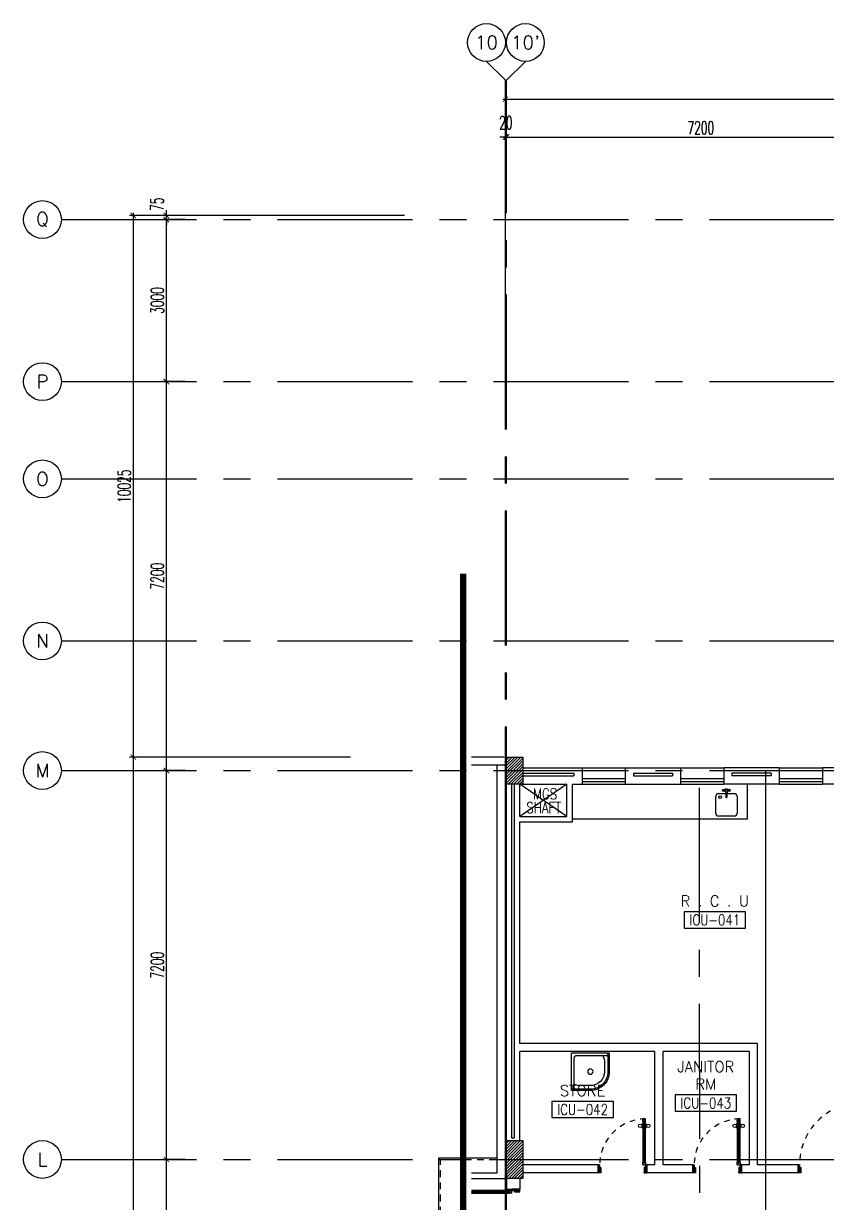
# Model space of a CAD drawing. Extents: x -0.3 to 93.5, y -1.1 to 78.4.
# Drawn here: x -0.35 to 14.52, y 56.57 to 78.4 of the extents above; entities that cross this region are included whole.
import ezdxf
from ezdxf.enums import TextEntityAlignment as Align

# ---------------------------------------------------------------- set-up
doc = ezdxf.new("R2010")
doc.units = 0
doc.header["$MEASUREMENT"] = 0
doc.header["$PDMODE"] = 34
for name, pattern in [('CENTER2', [1.125, 0.75, -0.125, 0.125, -0.125]), ('CENTERX2', [4, 2.5, -0.5, 0.5, -0.5]), ('HIDDEN', [0.375, 0.25, -0.125]), ('HIDDEN2', [0.1875, 0.125, -0.0625])]:
    doc.linetypes.add(name, pattern=pattern)
doc.layers.get('0').update_dxf_attribs({"linetype": 'CONTINUOUS'})
doc.layers.get('DEFPOINTS').update_dxf_attribs({"linetype": 'CONTINUOUS'})
for name, color, linetype in [('AX-CR', 11, 'CONTINUOUS'), ('AX-DIM', 11, 'CONTINUOUS'), ('AX-TXT', 2, 'CONTINUOUS'), ('AXES', 11, 'CENTERX2'), ('COL', 11, 'CONTINUOUS'), ('DOOR', 7, 'CONTINUOUS'), ('ELEV', 11, 'CONTINUOUS'), ('FIX', 11, 'CONTINUOUS'), ('HAT', 11, 'CONTINUOUS'), ('INSUL', 11, 'CONTINUOUS'), ('NON-MEDICAL', 11, 'CONTINUOUS'), ('RM-BOX', 11, 'CONTINUOUS'), ('RM-NAME', 11, 'CONTINUOUS'), ('RM-NO', 11, 'CONTINUOUS'), ('ROOF', 11, 'CONTINUOUS'), ('STR', 11, 'CONTINUOUS'), ('SUNI-FUR', 11, 'CONTINUOUS'), ('TEXT', 6, 'CONTINUOUS'), ('WALL', 11, 'CONTINUOUS'), ('WIN', 11, 'CONTINUOUS')]:
    doc.layers.add(name, color=color, linetype=linetype)
doc.styles.add('ROMANS', font='ROMANS.shx', dxfattribs={"width": 0.6})
doc.dimstyles.new('STANDARD in', dxfattribs={"dimtxt": 0.24, "dimasz": 0.1, "dimexe": 0.07, "dimexo": 0.05, "dimgap": 0.05, "dimtad": 1, "dimdec": 0, "dimlfac": 1000, "dimzin": 0, "dimdsep": 46, "dimtxsty": 'ROMANS', "dimblk": 'ARCHTICK', "dimcen": 0.05, "dimdle": 0.05, "dimclrd": 7, "dimclre": 7, "dimclrt": 2, "dimadec": 0, "dimazin": 0, "dimtfac": 1, "dimtdec": 0, "dimtmove": 2, "dimatfit": 3, "dimldrblk": 'ARCHTICK', "dimfxl": 0, "dimtolj": 1, "dimtzin": 0, "dimarcsym": 0})

# ---------------------------------------------------------------- blocks, each defined once
blk = doc.blocks.new('_ARCHTICK')
at = {"color": 0, "linetype": 'ByBlock', "const_width": 0.15}
blk.add_lwpolyline([(-0.5, -0.5), (0.5, 0.5)], dxfattribs=at)
blk = doc.blocks.new('*D137')
at = {"layer": 'AX-DIM', "color": 7, "lineweight": -2, "ltscale": 0.3}
for p, q in [((8.572, 72.392), (8.572, 77.068)), ((83.282, 64.87), (83.282, 77.068)), ((8.522, 76.998), (83.332, 76.998))]:
    blk.add_line(p, q, dxfattribs=at)
at = {"layer": 'DEFPOINTS', "color": 0, "ltscale": 0.3}
for p in [(83.282, 76.998), (8.572, 72.342), (83.282, 64.82)]:
    blk.add_point(p, dxfattribs=at)
at = {"layer": 'AX-DIM', "color": 7, "lineweight": -2, "ltscale": 0.3, "xscale": 0.1, "yscale": 0.1, "zscale": 0.1, "rotation": 180}
blk.add_blockref('_ARCHTICK', (8.572, 76.998), dxfattribs=at)
at = {"layer": 'AX-DIM', "color": 7, "lineweight": -2, "ltscale": 0.3, "xscale": 0.1, "yscale": 0.1, "zscale": 0.1}
blk.add_blockref('_ARCHTICK', (83.282, 76.998), dxfattribs=at)
at = {"layer": 'AX-DIM', "color": 2, "ltscale": 0.3, "insert": (45.927, 77.168), "char_height": 0.24, "attachment_point": 5, "style": 'ROMANS'}
blk.add_mtext('\\A1;74710', dxfattribs=at)
blk = doc.blocks.new('AXL')
at = {"layer": 'AX-CR'}
blk.add_circle((-350, 0), 350, dxfattribs=at)
at = {"layer": 'AX-TXT', "style": 'ROMANS'}
blk.add_attdef('AX', text='', height=250, dxfattribs=at).set_placement((-350, 0), align=Align.MIDDLE)
blk = doc.blocks.new('AXU')
at = {"layer": 'AX-CR'}
blk.add_circle((0, 350), 350, dxfattribs=at)
at = {"layer": 'AX-TXT', "style": 'ROMANS'}
blk.add_attdef('AX', text='', height=250, dxfattribs=at).set_placement((0, 350), align=Align.MIDDLE)
blk = doc.blocks.new('*D158')
at = {"layer": 'AX-DIM', "color": 7, "lineweight": -2, "ltscale": 0.3}
for p, q in [((8.572, 76.298), (8.472, 76.298)), ((8.572, 75.948), (8.572, 76.368)), ((8.572, 76.298), (8.592, 76.298)), ((8.592, 75.948), (8.592, 76.368)), ((8.592, 76.298), (8.692, 76.298))]:
    blk.add_line(p, q, dxfattribs=at)
at = {"layer": 'DEFPOINTS', "color": 0, "ltscale": 0.3}
for p in [(8.592, 76.298), (8.572, 75.898), (8.592, 75.898)]:
    blk.add_point(p, dxfattribs=at)
at = {"layer": 'AX-DIM', "color": 7, "lineweight": -2, "ltscale": 0.3, "xscale": 0.1, "yscale": 0.1, "zscale": 0.1}
blk.add_blockref('_ARCHTICK', (8.572, 76.298), dxfattribs=at)
at = {"layer": 'AX-DIM', "color": 7, "lineweight": -2, "ltscale": 0.3, "xscale": 0.1, "yscale": 0.1, "zscale": 0.1, "rotation": 180}
blk.add_blockref('_ARCHTICK', (8.592, 76.298), dxfattribs=at)
at = {"layer": 'AX-DIM', "color": 2, "ltscale": 0.3, "insert": (8.582, 76.563), "char_height": 0.24, "attachment_point": 5, "style": 'ROMANS'}
blk.add_mtext('\\A1;20', dxfattribs=at)
blk = doc.blocks.new('*D159')
at = {"layer": 'AX-DIM', "color": 7, "lineweight": -2, "ltscale": 0.3}
for p, q in [((8.542, 76.298), (15.842, 76.298)), ((8.592, 75.948), (8.592, 76.368)), ((15.792, 75.948), (15.792, 76.368))]:
    blk.add_line(p, q, dxfattribs=at)
at = {"layer": 'DEFPOINTS', "color": 0, "ltscale": 0.3}
for p in [(15.792, 76.298), (8.592, 75.898), (15.792, 75.898)]:
    blk.add_point(p, dxfattribs=at)
at = {"layer": 'AX-DIM', "color": 7, "lineweight": -2, "ltscale": 0.3, "xscale": 0.1, "yscale": 0.1, "zscale": 0.1, "rotation": 180}
blk.add_blockref('_ARCHTICK', (8.592, 76.298), dxfattribs=at)
at = {"layer": 'AX-DIM', "color": 7, "lineweight": -2, "ltscale": 0.3, "xscale": 0.1, "yscale": 0.1, "zscale": 0.1}
blk.add_blockref('_ARCHTICK', (15.792, 76.298), dxfattribs=at)
at = {"layer": 'AX-DIM', "color": 2, "ltscale": 0.3, "insert": (12.192, 76.468), "char_height": 0.24, "attachment_point": 5, "style": 'ROMANS'}
blk.add_mtext('\\A1;7200', dxfattribs=at)
blk = doc.blocks.new('*D162')
at = {"layer": 'AX-DIM', "color": 7, "lineweight": -2, "ltscale": 0.3}
for p, q in [((5.705, 64.82), (1.613, 64.82)), ((1.683, 5.45), (1.683, 64.87)), ((6.384, 5.5), (1.613, 5.5))]:
    blk.add_line(p, q, dxfattribs=at)
at = {"layer": 'DEFPOINTS', "color": 0, "ltscale": 0.3}
for p in [(1.683, 64.82), (5.755, 64.82), (6.434, 5.5)]:
    blk.add_point(p, dxfattribs=at)
at = {"layer": 'AX-DIM', "color": 7, "lineweight": -2, "ltscale": 0.3, "xscale": 0.1, "yscale": 0.1, "zscale": 0.1}
for p, rotation in [((1.683, 64.82), 90), ((1.683, 5.5), 270)]:
    blk.add_blockref('_ARCHTICK', p, dxfattribs=dict(at, rotation=rotation))
at = {"layer": 'AX-DIM', "color": 2, "ltscale": 0.3, "insert": (1.513, 35.16), "char_height": 0.24, "attachment_point": 5, "rotation": 90, "style": 'ROMANS'}
blk.add_mtext('\\A1;59320', dxfattribs=at)
blk = doc.blocks.new('*D163')
at = {"layer": 'AX-DIM', "color": 7, "lineweight": -2, "ltscale": 0.3}
for p, q in [((2.645, 74.77), (2.225, 74.77)), ((2.295, 71.72), (2.295, 74.82)), ((2.645, 71.77), (2.225, 71.77))]:
    blk.add_line(p, q, dxfattribs=at)
at = {"layer": 'DEFPOINTS', "color": 0, "ltscale": 0.3}
for p in [(2.295, 74.77), (2.695, 74.77), (2.695, 71.77)]:
    blk.add_point(p, dxfattribs=at)
at = {"layer": 'AX-DIM', "color": 7, "lineweight": -2, "ltscale": 0.3, "xscale": 0.1, "yscale": 0.1, "zscale": 0.1}
for p, rotation in [((2.295, 74.77), 90), ((2.295, 71.77), 270)]:
    blk.add_blockref('_ARCHTICK', p, dxfattribs=dict(at, rotation=rotation))
at = {"layer": 'AX-DIM', "color": 2, "ltscale": 0.3, "insert": (2.125, 73.27), "char_height": 0.24, "attachment_point": 5, "rotation": 90, "style": 'ROMANS'}
blk.add_mtext('\\A1;3000', dxfattribs=at)
blk = doc.blocks.new('*D164')
at = {"layer": 'AX-DIM', "color": 7, "lineweight": -2, "ltscale": 0.3}
for p, q in [((2.295, 64.52), (2.295, 71.82)), ((2.645, 71.77), (2.225, 71.77)), ((2.645, 64.57), (2.225, 64.57))]:
    blk.add_line(p, q, dxfattribs=at)
at = {"layer": 'DEFPOINTS', "color": 0, "ltscale": 0.3}
for p in [(2.295, 71.77), (2.695, 71.77), (2.695, 64.57)]:
    blk.add_point(p, dxfattribs=at)
at = {"layer": 'AX-DIM', "color": 7, "lineweight": -2, "ltscale": 0.3, "xscale": 0.1, "yscale": 0.1, "zscale": 0.1}
for p, rotation in [((2.295, 71.77), 90), ((2.295, 64.57), 270)]:
    blk.add_blockref('_ARCHTICK', p, dxfattribs=dict(at, rotation=rotation))
at = {"layer": 'AX-DIM', "color": 2, "ltscale": 0.3, "insert": (2.125, 68.17), "char_height": 0.24, "attachment_point": 5, "rotation": 90, "style": 'ROMANS'}
blk.add_mtext('\\A1;7200', dxfattribs=at)
blk = doc.blocks.new('*D165')
at = {"layer": 'AX-DIM', "color": 7, "lineweight": -2, "ltscale": 0.3}
for p, q in [((2.295, 57.32), (2.295, 64.62)), ((2.645, 64.57), (2.225, 64.57)), ((2.645, 57.37), (2.225, 57.37))]:
    blk.add_line(p, q, dxfattribs=at)
at = {"layer": 'DEFPOINTS', "color": 0, "ltscale": 0.3}
for p in [(2.295, 64.57), (2.695, 64.57), (2.695, 57.37)]:
    blk.add_point(p, dxfattribs=at)
at = {"layer": 'AX-DIM', "color": 7, "lineweight": -2, "ltscale": 0.3, "xscale": 0.1, "yscale": 0.1, "zscale": 0.1}
for p, rotation in [((2.295, 64.57), 90), ((2.295, 57.37), 270)]:
    blk.add_blockref('_ARCHTICK', p, dxfattribs=dict(at, rotation=rotation))
at = {"layer": 'AX-DIM', "color": 2, "ltscale": 0.3, "insert": (2.125, 60.97), "char_height": 0.24, "attachment_point": 5, "rotation": 90, "style": 'ROMANS'}
blk.add_mtext('\\A1;7200', dxfattribs=at)
blk = doc.blocks.new('*D166')
at = {"layer": 'AX-DIM', "color": 7, "lineweight": -2, "ltscale": 0.3}
for p, q in [((2.295, 50.12), (2.295, 57.42)), ((2.645, 57.37), (2.225, 57.37)), ((2.645, 50.17), (2.225, 50.17))]:
    blk.add_line(p, q, dxfattribs=at)
at = {"layer": 'DEFPOINTS', "color": 0, "ltscale": 0.3}
for p in [(2.295, 57.37), (2.695, 57.37), (2.695, 50.17)]:
    blk.add_point(p, dxfattribs=at)
at = {"layer": 'AX-DIM', "color": 7, "lineweight": -2, "ltscale": 0.3, "xscale": 0.1, "yscale": 0.1, "zscale": 0.1}
for p, rotation in [((2.295, 57.37), 90), ((2.295, 50.17), 270)]:
    blk.add_blockref('_ARCHTICK', p, dxfattribs=dict(at, rotation=rotation))
at = {"layer": 'AX-DIM', "color": 2, "ltscale": 0.3, "insert": (2.125, 53.77), "char_height": 0.24, "attachment_point": 5, "rotation": 90, "style": 'ROMANS'}
blk.add_mtext('\\A1;7200', dxfattribs=at)
blk = doc.blocks.new('*D118')
at = {"layer": 'AX-DIM', "color": 7, "lineweight": -2, "ltscale": 0.3}
for p, q in [((1.683, 64.77), (1.683, 74.895)), ((6.705, 74.845), (1.613, 74.845)), ((2.333, 64.82), (1.613, 64.82))]:
    blk.add_line(p, q, dxfattribs=at)
at = {"layer": 'DEFPOINTS', "color": 0, "ltscale": 0.3}
for p in [(1.683, 74.845), (6.755, 74.845), (2.383, 64.82)]:
    blk.add_point(p, dxfattribs=at)
at = {"layer": 'AX-DIM', "color": 7, "lineweight": -2, "ltscale": 0.3, "xscale": 0.1, "yscale": 0.1, "zscale": 0.1}
for p, rotation in [((1.683, 74.845), 90), ((1.683, 64.82), 270)]:
    blk.add_blockref('_ARCHTICK', p, dxfattribs=dict(at, rotation=rotation))
at = {"layer": 'AX-DIM', "color": 2, "ltscale": 0.3, "insert": (1.513, 69.832), "char_height": 0.24, "attachment_point": 5, "rotation": 90, "style": 'ROMANS'}
blk.add_mtext('\\A1;10025', dxfattribs=at)
blk = doc.blocks.new('*D119')
at = {"layer": 'AX-DIM', "color": 7, "lineweight": -2, "ltscale": 0.3}
for p, q in [((2.295, 74.845), (2.295, 74.945)), ((2.645, 74.845), (2.225, 74.845)), ((2.645, 74.77), (2.225, 74.77)), ((2.295, 74.77), (2.295, 74.845)), ((2.295, 74.77), (2.295, 74.67))]:
    blk.add_line(p, q, dxfattribs=at)
at = {"layer": 'DEFPOINTS', "color": 0, "ltscale": 0.3}
for p in [(2.295, 74.845), (2.695, 74.845), (2.695, 74.77)]:
    blk.add_point(p, dxfattribs=at)
at = {"layer": 'AX-DIM', "color": 7, "lineweight": -2, "ltscale": 0.3, "xscale": 0.1, "yscale": 0.1, "zscale": 0.1}
for p, rotation in [((2.295, 74.845), 270), ((2.295, 74.77), 90)]:
    blk.add_blockref('_ARCHTICK', p, dxfattribs=dict(at, rotation=rotation))
at = {"layer": 'AX-DIM', "color": 2, "ltscale": 0.3, "insert": (2.12, 75.055), "char_height": 0.24, "attachment_point": 5, "rotation": 90, "style": 'ROMANS'}
blk.add_mtext('\\A1;75', dxfattribs=at)
blk = doc.blocks.new('RM1')
at = {"layer": 'RM-BOX'}
blk.add_lwpolyline([(570, -200), (-570, -200), (-570, -500), (570, -500)], close=True, dxfattribs=at)
at = {"layer": 'RM-NAME', "style": 'ROMANS'}
for tag, p in [('ROOMNAME1', (0, 324)), ('ROOMNAME2', (0, 0))]:
    blk.add_attdef(tag, text='', height=200, dxfattribs=at).set_placement(p, align=Align.MIDDLE)
at = {"layer": 'RM-NO', "style": 'ROMANS', "width": 0.8}
blk.add_attdef('ROOMNO', text='', height=200, dxfattribs=at).set_placement((0, -350), align=Align.MIDDLE)
blk = doc.blocks.new('DOOR90')
at = {"layer": 'DOOR', "color": 0, "linetype": 'ByBlock'}
for p, q in [((-150, 0), (-150, -25)), ((-150, 0), (0, 0)), ((0, -50), (0, 0)), ((-1000, -25), (-1000, -75)), ((-1000, -75), (-1000, -25)), ((-950, -25), (-1000, -25)), ((-950, -75), (-1000, -75)), ((-970, -42), (-970, -58)), ((-950, -42), (-970, -42)), ((-950, -58), (-970, -58)), ((-950, -25), (-950, -42)), ((-950, -58), (-950, -75)), ((-918, -25), (-918, -18)), ((-828, -18), (-918, -18)), ((-918, -75), (-918, -82)), ((-828, -82), (-918, -82)), ((-905, -18), (-905, -9)), ((-905, -9), (-840, -9)), ((-905, -18), (-840, -18)), ((-905, -82), (-905, -91)), ((-905, -82), (-840, -82)), ((-905, -91), (-840, -91)), ((-840, -18), (-840, -9)), ((-840, -82), (-840, -91)), ((-828, -25), (-828, -18)), ((-828, -75), (-828, -82)), ((-200, -42), (-200, -25)), ((-200, -25), (-150, -25)), ((-180, -42), (-200, -42)), ((-200, -75), (-200, -58)), ((-200, -58), (-180, -58)), ((-150, -75), (-200, -75)), ((-180, -58), (-180, -42)), ((-150, -75), (-150, -25)), ((-150, -25), (-100, -25)), ((-100, -25), (-100, -50)), ((-100, -50), (0, -50)), ((-100, -850), (0, -850)), ((-100, -875), (-100, -850)), ((0, -850), (0, -900)), ((-150, -900), (-150, -875)), ((-150, -875), (-100, -875)), ((0, -900), (-150, -900)), ((-150, -900), (0, -900))]:
    blk.add_line(p, q, dxfattribs=at)
at = {"layer": 'DOOR', "color": 9, "linetype": 'ByBlock'}
for p, q in [((0, -50), (-114, 0)), ((0, -50), (-40, 0)), ((0, -50), (-100, -37)), ((0, -850), (-114, -900)), ((0, -850), (-100, -863)), ((0, -850), (-40, -900))]:
    blk.add_line(p, q, dxfattribs=at)
at = {"layer": 'DOOR', "linetype": 'ByBlock'}
for p, q in [((-200, -25), (-950, -25)), ((-200, -42), (-950, -42)), ((-200, -58), (-950, -58)), ((-950, -75), (-200, -75))]:
    blk.add_line(p, q, dxfattribs=at)
at = {"layer": 'DOOR', "color": 0, "linetype": 'ByBlock'}
for centre in [(-873, 24), (-873, -124)]:
    blk.add_circle(centre, 32.4, dxfattribs=at)
at = {"layer": 'DOOR', "color": 9, "linetype": 'ByBlock'}
for centre, radius, start, end in [((0, -50), 154, 161.1053, 166.2858), ((0, -50), 134, 158.1598, 169.28), ((0, -50), 94.4, 148.0182, 180), ((0, -50), 74.4, 137.7764, 180), ((0, -50), 114, 154.0838, 167.3774), ((0, -50), 54.4, 113.2074, 180), ((0, -50), 34.4, 90, 180), ((0, -50), 14.4, 90, 180), ((0, -850), 94.4, 180, 211.9818), ((0, -850), 74.4, 180, 222.2236), ((0, -850), 54.4, 180, 246.7926), ((0, -850), 34.4, 180, 270), ((0, -850), 14.4, 180, 270), ((0, -850), 154, 193.7142, 198.8947), ((0, -850), 134, 190.72, 201.8402)]:
    blk.add_arc(centre, radius, start, end, dxfattribs=at)
at = {"layer": 'DOOR', "linetype": 'HIDDEN', "ltscale": 0.5}
blk.add_arc((-150, -25), 850, 180, 270, dxfattribs=at)
blk = doc.blocks.new('C11')
at = {"layer": 'HAT'}
h = blk.add_hatch(dxfattribs=at)
h.set_pattern_fill('ANSI31', color=256, scale=300, style=0)
h.set_pattern_definition([(45, (-248556.182, -75061.005), (-26.5165043, 26.5165043), [])])
h.paths.add_polyline_path([(300, 700), (0, 700), (0, 350), (300, 350)])
h.paths.add_polyline_path([(300, 350), (0, 350), (0, 0), (300, 0)])
at = {"layer": 'COL'}
blk.add_lwpolyline([(300, 700), (300, 0), (0, 0), (0, 700)], close=True, dxfattribs=at)
blk = doc.blocks.new('C-300')
at = {"layer": 'HAT', "linetype": 'ByBlock', "ltscale": 0.3}
h = blk.add_hatch(dxfattribs=at)
h.set_pattern_fill('ANSI31', color=8, scale=300, style=0)
h.set_pattern_definition([(45, (-258496.182, -82361.005), (-26.5165043, 26.5165043), [])])
h.paths.add_polyline_path([(300, 500), (0, 500), (0, 250), (300, 250)])
h.paths.add_polyline_path([(300, 250), (0, 250), (0, 0), (300, 0)])
at = {"layer": 'COL'}
blk.add_lwpolyline([(0, 500), (300, 500), (300, 0), (0, 0)], close=True, dxfattribs=at)
blk = doc.blocks.new('DOOR100')
at = {"layer": 'DOOR', "color": 0, "linetype": 'ByBlock'}
for p, q in [((-82, 1205), (-91, 1205)), ((-91, 1205), (-91, 1140)), ((-82, 1140), (-91, 1140)), ((-75, 1218), (-82, 1218)), ((-82, 1128), (-82, 1218)), ((-82, 1205), (-82, 1140)), ((-75, 1128), (-82, 1128)), ((-25, 1300), (-75, 1300)), ((-75, 1300), (-25, 1300)), ((-75, 1250), (-75, 1300)), ((-58, 1250), (-75, 1250)), ((-42, 1270), (-58, 1270)), ((-58, 1250), (-58, 1270)), ((-42, 1250), (-42, 1270)), ((-25, 1250), (-42, 1250)), ((-25, 1250), (-25, 1300)), ((-25, 1218), (-18, 1218)), ((-25, 1128), (-18, 1128)), ((-18, 1128), (-18, 1218)), ((-18, 1205), (-9, 1205)), ((-18, 1205), (-18, 1140)), ((-18, 1140), (-9, 1140)), ((-9, 1205), (-9, 1140)), ((-1200, 0), (-1200, 150)), ((-1200, 150), (-1175, 150)), ((-1200, 150), (-1200, 0)), ((-1150, 0), (-1200, 0)), ((-1175, 150), (-1175, 100)), ((-1175, 100), (-1150, 100)), ((-1150, 100), (-1150, 0)), ((-75, 200), (-58, 200)), ((-75, 150), (-75, 200)), ((-75, 150), (-25, 150)), ((-58, 200), (-58, 180)), ((-58, 180), (-42, 180)), ((-50, 100), (-50, 0)), ((-25, 100), (-50, 100)), ((-50, 0), (0, 0)), ((-42, 200), (-25, 200)), ((-42, 180), (-42, 200)), ((-25, 200), (-25, 150)), ((0, 150), (-25, 150)), ((-25, 150), (-25, 100)), ((0, 150), (0, 0))]:
    blk.add_line(p, q, dxfattribs=at)
at = {"layer": 'DOOR', "linetype": 'ByBlock'}
for p, q in [((-75, 1250), (-75, 200)), ((-58, 200), (-58, 1250)), ((-42, 200), (-42, 1250)), ((-25, 200), (-25, 1250)), ((0, 0), (0, 150))]:
    blk.add_line(p, q, dxfattribs=at)
at = {"layer": 'DOOR', "color": 9, "linetype": 'ByBlock'}
for p, q in [((-1150, 0), (-1200, 114)), ((-1150, 0), (-1200, 40)), ((-1150, 0), (-1163, 100)), ((-50, 0), (0, 114)), ((-50, 0), (-37, 100)), ((-50, 0), (0, 40))]:
    blk.add_line(p, q, dxfattribs=at)
at = {"layer": 'DOOR', "color": 0, "linetype": 'ByBlock'}
for centre in [(-124, 1173), (24, 1173)]:
    blk.add_circle(centre, 32.4, dxfattribs=at)
at = {"layer": 'DOOR', "linetype": 'HIDDEN', "ltscale": 0.5}
blk.add_arc((-25, 150), 1150, 90, 180.0001, dxfattribs=at)
at = {"layer": 'DOOR', "color": 9, "linetype": 'ByBlock'}
for centre, radius, start, end in [((-1150, 0), 154, 103.7142, 108.8947), ((-1150, 0), 134, 100.72, 111.8402), ((-1150, 0), 94.4, 90, 121.9818), ((-1150, 0), 74.4, 90, 132.2236), ((-1150, 0), 54.4, 90, 156.7926), ((-1150, 0), 34.4, 90, 180), ((-1150, 0), 14.4, 90, 180), ((-50, 0), 94.4, 58.0182, 90), ((-50, 0), 74.4, 47.7764, 90), ((-50, 0), 54.4, 23.2074, 90), ((-50, 0), 34.4, 0, 90), ((-50, 0), 14.4, 0, 90), ((-50, 0), 134, 68.1598, 79.28), ((-50, 0), 114, 64.0838, 77.3774), ((-50, 0), 154, 71.1053, 76.2858)]:
    blk.add_arc(centre, radius, start, end, dxfattribs=at)
blk = doc.blocks.new('JAN-001')
for p, q in [((730, -30), (30, -30)), ((30, -30), (30, -730)), ((80, -130), (80, -705)), ((705, -80), (130, -80)), ((610, -80), (635, -152)), ((640, -380), (640, -184)), ((688, -30), (704, -76)), ((705, -380), (705, -84)), ((730, -380), (730, -30)), ((80, -610), (152, -635)), ((184, -640), (380, -640)), ((30, -688), (76, -704)), ((30, -730), (380, -730)), ((84, -705), (380, -705))]:
    blk.add_line(p, q)
blk.add_circle((380, -380), 50)
for centre, radius, start, end in [((130, -130), 50, 90, 180), ((540, -184), 100, 0, 19.0039), ((680, -84), 25, 0, 19.0039), ((380, -380), 350, 270, 0), ((380, -380), 325, 270, 0), ((380, -380), 260, 270, 0), ((184, -540), 100, 250.9961, 270), ((84, -680), 25, 250.9961, 270)]:
    blk.add_arc(centre, radius, start, end)
blk = doc.blocks.new('A$C2A864A15')
at = {"layer": 'FIX', "rotation": 270}
blk.add_blockref('JAN-001', (730, 730), dxfattribs=at)

msp = doc.modelspace()

# ---------------------------------------------------------------- linework, layer by layer
at = {"layer": 'AXES'}
for p, q in [((8.5724, 77.3484), (8.2224, 77.6984)), ((8.5924, 77.3484), (8.9424, 77.6984)), ((8.5724, -1.1143), (8.5724, 77.3484)), ((8.5924, -1.1143), (8.5924, 77.3484)), ((0.35, 74.77), (24.7924, 74.77)), ((0.35, 71.77), (24.7924, 71.77)), ((0.35, 69.97), (24.7924, 69.97)), ((0.35, 66.97), (24.7924, 66.97)), ((0.35, 64.57), (24.7924, 64.57)), ((12.1924, 5.75), (12.1674, 64.57)), ((0.35, 57.37), (24.7924, 57.37))]:
    msp.add_line(p, q, dxfattribs=at)
at = {"layer": 'COL', "linetype": 'HIDDEN2'}
msp.add_line((8.5724, 64.82), (8.5724, 64.67), dxfattribs=at)
at = {"layer": 'DOOR', "linetype": 'ByBlock'}
for p, q in [((8.6424, 56.795), (7.9459, 56.795)), ((8.6424, 56.778), (7.9459, 56.778)), ((8.6424, 56.762), (7.9459, 56.762)), ((7.9459, 56.745), (8.6424, 56.745))]:
    msp.add_line(p, q, dxfattribs=at)
at = {"layer": 'DOOR', "color": 0, "linetype": 'ByBlock'}
for p, q in [((8.6424, 56.778), (8.6424, 56.795)), ((8.6424, 56.795), (8.6924, 56.795)), ((8.6624, 56.778), (8.6424, 56.778)), ((8.6424, 56.745), (8.6424, 56.762)), ((8.6424, 56.762), (8.6624, 56.762)), ((8.6924, 56.745), (8.6424, 56.745)), ((8.6624, 56.762), (8.6624, 56.778)), ((8.8424, 56.82), (8.6924, 56.82)), ((8.6924, 56.82), (8.6924, 56.795)), ((8.6924, 56.745), (8.6924, 56.795)), ((8.6924, 56.795), (8.7424, 56.795)), ((8.7424, 56.795), (8.7424, 56.77)), ((8.7424, 56.77), (8.8424, 56.77)), ((8.8424, 56.77), (8.8424, 56.82))]:
    msp.add_line(p, q, dxfattribs=at)
at = {"layer": 'DOOR', "color": 9, "linetype": 'ByBlock'}
for q in [(8.7286, 56.82), (8.7424, 56.7834), (8.8022, 56.82)]:
    msp.add_line((8.8424, 56.77), q, dxfattribs=at)
for radius, start, end in [(0.1544, 161.10529, 166.28577), (0.1344, 158.15985, 169.28002), (0.1144, 154.08384, 167.37743), (0.0944, 148.01819, 180), (0.0744, 137.77643, 180), (0.0544, 113.20738, 180), (0.0344, 90, 180), (0.0144, 90, 180)]:
    msp.add_arc((8.8424, 56.77), radius, start, end, dxfattribs=at)
at = {"layer": 'ELEV', "linetype": 'CENTER2', "const_width": 0.12}
msp.add_lwpolyline([(7.7917, 4.3737), (7.7917, 68.212)], dxfattribs=at)
at = {"layer": 'INSUL'}
for p, q in [((8.8924, 64.52), (9.8424, 64.52)), ((8.8924, 64.47), (9.8424, 64.47)), ((9.8424, 64.52), (9.8424, 64.47)), ((10.9424, 64.52), (11.6674, 64.52)), ((10.9424, 64.52), (10.9424, 64.47)), ((10.9424, 64.47), (11.6674, 64.47)), ((11.6674, 64.52), (11.6674, 64.47)), ((13.4924, 64.52), (12.7674, 64.52)), ((12.7674, 64.52), (12.7674, 64.47)), ((13.4924, 64.47), (12.7674, 64.47)), ((13.4924, 64.52), (13.4924, 64.47)), ((8.6924, 57.77), (8.6924, 64.32)), ((8.7424, 57.77), (8.7424, 64.32)), ((8.6924, 57.77), (8.7424, 57.77))]:
    msp.add_line(p, q, dxfattribs=at)
at = {"layer": 'NON-MEDICAL'}
for p, q in [((12.6499, 64.234), (12.682, 64.234)), ((12.6499, 64.234), (12.656, 64.0787)), ((12.682, 64.234), (12.6759, 64.0787)), ((13.0546, 63.67), (13.0546, 64.32)), ((12.4696, 63.7748), (12.4696, 64.0959)), ((12.5195, 64.1458), (12.656, 64.1458)), ((12.6759, 64.1458), (12.8124, 64.1458)), ((12.8623, 64.0959), (12.8623, 63.7748)), ((12.8124, 63.7249), (12.5195, 63.7249)), ((13.0546, 63.67), (9.8124, 63.67))]:
    msp.add_line(p, q, dxfattribs=at)
for centre, radius in [((12.6162, 64.2029), 0.0217), ((12.6162, 64.2029), 0.014), ((12.7157, 64.2029), 0.0217), ((12.7157, 64.2029), 0.014), ((12.5515, 64.0763), 0.0255)]:
    msp.add_circle(centre, radius, dxfattribs=at)
for centre, radius, start, end in [((12.5195, 64.0959), 0.0499, 90, 180), ((12.6659, 64.0787), 0.00997, 180, 0), ((12.8124, 64.0959), 0.0499, 0, 90), ((12.5195, 63.7748), 0.0499, 180, 270), ((12.8124, 63.7748), 0.0499, 270, 0)]:
    msp.add_arc(centre, radius, start, end, dxfattribs=at)
at = {"layer": 'ROOF'}
for p, q in [((8.5524, 64.82), (7.9459, 64.82)), ((8.5532, 64.67), (7.9459, 64.67)), ((8.4224, 57.12), (8.4224, 64.67)), ((8.5724, 57.02), (8.5724, 64.62)), ((7.9459, 57.12), (8.4224, 57.12)), ((7.9459, 57.02), (8.5724, 57.02))]:
    msp.add_line(p, q, dxfattribs=at)
at = {"layer": 'STR'}
msp.add_lwpolyline([(8.3724, 54.765), (7.3424, 54.765), (7.3424, 57.4), (8.4224, 57.4)], dxfattribs=at)
at = {"layer": 'STR', "linetype": 'HIDDEN2'}
msp.add_lwpolyline([(8.3724, 54.795), (7.3724, 54.795), (7.3724, 57.37), (8.4224, 57.37)], dxfattribs=at)
at = {"layer": 'SUNI-FUR', "linetype": 'Continuous'}
msp.add_line((13.3924, 5.75), (13.3924, 64.57), dxfattribs=at)
at = {"layer": 'TEXT', "color": 251, "linetype": 'ByBlock'}
for p, q in [((9.7124, 64.32), (8.8424, 63.72)), ((9.7124, 63.72), (8.8424, 64.316))]:
    msp.add_line(p, q, dxfattribs=at)
at = {"layer": 'WALL'}
for p, q in [((8.8924, 64.62), (9.9924, 64.62)), ((9.9924, 64.62), (9.9924, 64.32)), ((10.7924, 64.62), (11.8174, 64.62)), ((10.7924, 64.62), (10.7924, 64.32)), ((11.8174, 64.62), (11.8174, 64.32)), ((13.6424, 64.62), (12.6174, 64.62)), ((12.6174, 64.62), (12.6174, 64.32)), ((13.6424, 64.62), (13.6424, 64.32)), ((14.4424, 64.62), (14.4424, 64.32)), ((15.5424, 64.62), (14.4424, 64.62)), ((8.5924, 57.62), (8.5924, 64.32)), ((8.8424, 63.72), (8.8424, 64.32)), ((8.8924, 64.32), (9.7124, 64.32)), ((9.7124, 63.72), (9.7124, 64.32)), ((9.8124, 63.62), (9.8124, 64.32)), ((9.8124, 64.32), (9.9924, 64.32)), ((10.7924, 64.32), (11.8174, 64.32)), ((13.6424, 64.32), (12.6174, 64.32)), ((15.5424, 64.32), (14.4424, 64.32)), ((8.8424, 63.72), (9.7124, 63.72)), ((8.8424, 63.62), (9.8124, 63.62)), ((8.8424, 59.52), (8.8424, 63.62)), ((13.2424, 59.52), (8.8424, 59.52)), ((11.3424, 59.37), (8.8424, 59.37)), ((8.8424, 57.72), (8.8424, 59.37)), ((11.3424, 57.27), (11.3424, 59.37)), ((13.0924, 59.37), (11.4924, 59.37)), ((11.4924, 57.27), (11.4924, 59.37)), ((13.0924, 57.27), (13.0924, 59.37)), ((13.2424, 57.27), (13.2424, 59.52)), ((10.2924, 57.27), (8.8924, 57.27)), ((10.2924, 57.12), (10.2924, 57.27)), ((11.3424, 57.27), (11.1924, 57.27)), ((11.1924, 57.12), (11.1924, 57.27)), ((12.0424, 57.27), (11.4924, 57.27)), ((12.0424, 57.12), (12.0424, 57.27)), ((13.0924, 57.27), (12.9424, 57.27)), ((12.9424, 57.12), (12.9424, 57.27)), ((13.9924, 57.27), (13.2424, 57.27)), ((10.2924, 57.12), (8.8912, 57.12)), ((12.0424, 57.12), (11.1924, 57.12)), ((13.9924, 57.12), (12.9424, 57.12))]:
    msp.add_line(p, q, dxfattribs=at)
at = {"layer": 'WALL', "linetype": 'ByBlock'}
for p, q in [((13.9924, 57.12), (13.9924, 57.27)), ((8.5924, 57.12), (8.5924, 56.82)), ((8.8424, 57.02), (8.8424, 56.82)), ((8.5924, 56.82), (8.8424, 56.82))]:
    msp.add_line(p, q, dxfattribs=at)
at = {"layer": 'WALL', "linetype": 'ByBlock', "ltscale": 0.3}
for points in [[(8.5924, 64.82), (8.8924, 64.82), (8.8924, 64.32), (8.5924, 64.32)], [(8.5924, 57.72), (8.8924, 57.72), (8.8924, 57.02), (8.5924, 57.02)]]:
    msp.add_lwpolyline(points, close=True, dxfattribs=at)
at = {"layer": 'WIN'}
for p, q in [((9.9924, 64.62), (10.7924, 64.62)), ((11.8174, 64.62), (12.6174, 64.62)), ((13.6424, 64.62), (14.4424, 64.62)), ((9.9924, 64.42), (10.7924, 64.42)), ((11.8174, 64.42), (12.6174, 64.42)), ((13.6424, 64.42), (14.4424, 64.42)), ((9.9924, 64.37), (10.7924, 64.37)), ((9.9924, 64.32), (10.7924, 64.32)), ((11.8174, 64.37), (12.6174, 64.37)), ((11.8174, 64.32), (12.6174, 64.32)), ((13.6424, 64.37), (14.4424, 64.37)), ((13.6424, 64.32), (14.4424, 64.32))]:
    msp.add_line(p, q, dxfattribs=at)

# ---------------------------------------------------------------- block references
at = {"layer": 'AXES', "xscale": 0.0009999999892897904, "yscale": 0.000999999996565748, "zscale": 0.001}
for name, p, values in [('AXU', (8.2224, 77.6984), {'AX': '10'}), ('AXU', (8.9424, 77.6984), {'AX': "10'"}), ('AXL', (0.35, 74.77), {'AX': 'Q'}), ('AXL', (0.35, 71.77), {'AX': 'P'}), ('AXL', (0.35, 69.97), {'AX': 'O'}), ('AXL', (0.35, 66.97), {'AX': 'N'}), ('AXL', (0.35, 64.57), {'AX': 'M'}), ('AXL', (0.35, 57.37), {'AX': 'L'})]:
    msp.add_blockref(name, p, dxfattribs=at).add_auto_attribs(values)
at = {"layer": 'COL', "color": 6, "linetype": 'ByBlock', "xscale": 0.0009999999892897904, "yscale": 0.000999999996565748, "zscale": 0.001}
msp.add_blockref('C-300', (8.5924, 64.32), dxfattribs=at)
at = {"layer": 'COL', "linetype": 'ByBlock', "xscale": 0.0009999999892897904, "yscale": 0.000999999996565748, "zscale": 0.001}
msp.add_blockref('C11', (8.5924, 57.02), dxfattribs=at)
at = {"layer": 'DOOR', "xscale": 0.0009999999892897904, "yscale": 0.000999999996565748, "zscale": 0.001}
msp.add_blockref('DOOR100', (15.1924, 57.12), dxfattribs=at)
at = {"layer": 'DOOR', "color": 0, "linetype": 'ByBlock', "xscale": 0.000999999996565748, "yscale": 0.000999999996565748, "zscale": 0.001, "rotation": 270}
for p in [(11.1924, 57.12), (12.9424, 57.12)]:
    msp.add_blockref('DOOR90', p, dxfattribs=at)
at = {"layer": 'FIX', "linetype": 'ByBlock', "xscale": -0.0009999999892897904, "yscale": 0.000999999996565748, "zscale": 0.001}
msp.add_blockref('A$C2A864A15', (10.4969, 58.647), dxfattribs=at)
msp.add_blockref('A$C2A864A15', (10.4969, 58.647), dxfattribs=at)
at = {"layer": 'RM-NAME', "xscale": 0.0009999999892897904, "yscale": 0.000999999996565748, "zscale": 0.001}
for p, values in [((12.4507, 62.1549), {'ROOMNO': 'ICU-041', 'ROOMNAME2': 'R . C . U'}), ((12.2837, 58.7638), {'ROOMNO': 'ICU-043', 'ROOMNAME2': 'RM', 'ROOMNAME1': 'JANITOR'}), ((10.0023, 58.6449), {'ROOMNO': 'ICU-042', 'ROOMNAME2': 'STORE'})]:
    msp.add_blockref('RM1', p, dxfattribs=at).add_auto_attribs(values)

# ---------------------------------------------------------------- texts
at = {"layer": 'RM-NAME', "style": 'ROMANS', "width": 0.8}
for s, p in [('MGS', (9.3082, 64.1383)), ('SHAFT', (9.2814, 63.8827))]:
    msp.add_text(s, height=0.2, dxfattribs=at).set_placement(p, align=Align.MIDDLE)

# ---------------------------------------------------------------- dimensions: what is measured, and where the dimension line sits
at = {"layer": 'AX-DIM'}
for base, p1, p2, picture, middle in [((83.2824, 76.9984), (8.5724, 72.3423), (83.2824, 64.82), '*D137', (45.9274, 77.1684)), ((8.5924, 76.2984), (8.5724, 75.8984), (8.5924, 75.8984), '*D158', (8.5824, 76.5634)), ((15.7924, 76.2984), (8.5924, 75.8984), (15.7924, 75.8984), '*D159', (12.1924, 76.4684))]:
    dim = msp.add_linear_dim(base=base, p1=p1, p2=p2, dimstyle='STANDARD in', dxfattribs=at)
    dim.commit()
    dim.dimension.update_dxf_attribs({"geometry": picture, "text_midpoint": middle})
dim = msp.add_linear_dim(base=(2.2948, 74.845), p1=(2.6948, 74.77), p2=(2.6948, 74.845), angle=90, dimstyle='STANDARD in', dxfattribs=at)
dim.commit()
dim.dimension.update_dxf_attribs({"geometry": '*D119', "text_midpoint": (2.1198, 75.0549), "dimtype": 160})
for base, p1, p2, picture, middle in [((1.6833, 74.845), (2.3833, 64.82), (6.755, 74.845), '*D118', (1.5133, 69.8325)), ((2.2948, 74.77), (2.6948, 71.77), (2.6948, 74.77), '*D163', (2.1248, 73.27)), ((2.2948, 71.77), (2.6948, 64.57), (2.6948, 71.77), '*D164', (2.1248, 68.17)), ((1.6833, 64.82), (6.4338, 5.5), (5.7553, 64.82), '*D162', (1.5133, 35.16)), ((2.2948, 64.57), (2.6948, 57.37), (2.6948, 64.57), '*D165', (2.1248, 60.97)), ((2.2948, 57.37), (2.6948, 50.17), (2.6948, 57.37), '*D166', (2.1248, 53.77))]:
    dim = msp.add_linear_dim(base=base, p1=p1, p2=p2, angle=90, dimstyle='STANDARD in', dxfattribs=at)
    dim.commit()
    dim.dimension.update_dxf_attribs({"geometry": picture, "text_midpoint": middle})

doc.saveas('drawing.dxf')
